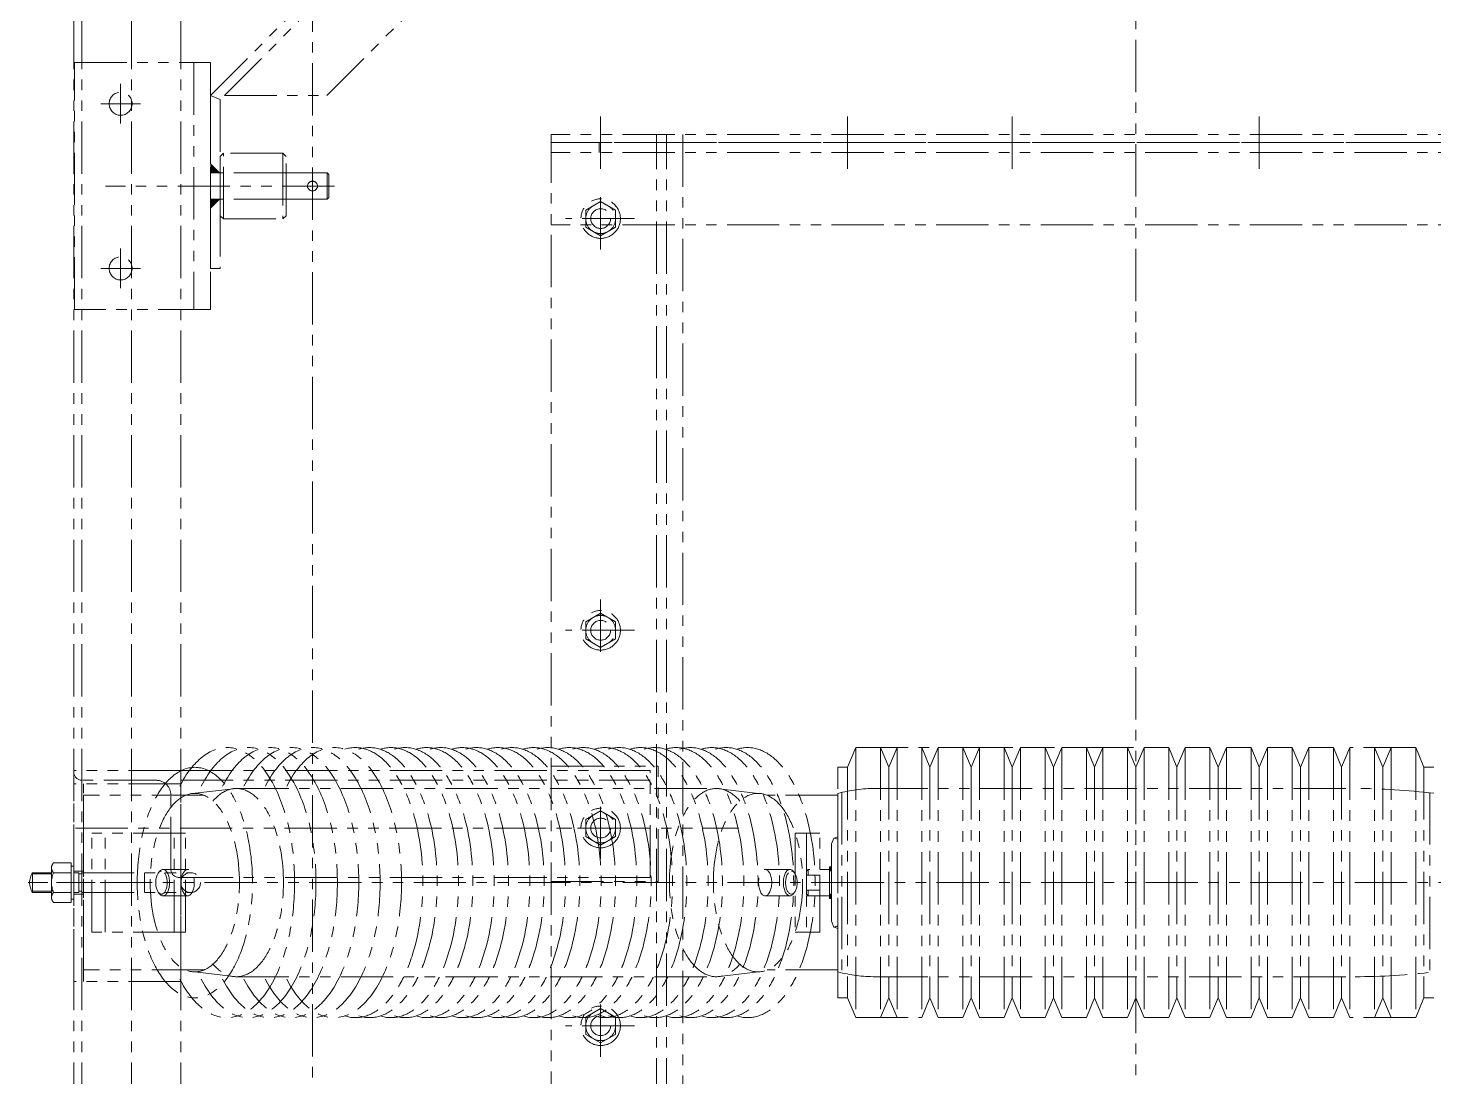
# Model space of a CAD drawing. Header units: millimetres. Extents: x -243837 to -5443, y 40 to 285140.
# Drawn here: x -191683 to -190829, y 80473 to 81110 of the extents above; entities that cross this region are included whole.
import ezdxf

# ---------------------------------------------------------------- set-up
doc = ezdxf.new("R2010")
doc.units = ezdxf.units.MM
doc.linetypes.add('PHANTOM', pattern=[63.5, 31.75, -6.35, 6.35, -6.35, 6.35, -6.35])
doc.layers.add('PHANTAM', color=21, linetype='PHANTOM', lineweight=0)
doc.layers.add('R-OBJECT', color=2, linetype='Continuous', lineweight=20)

# ---------------------------------------------------------------- blocks, each defined once
blk = doc.blocks.new('DDFDFDFFSDF')
at = {"layer": 'PHANTAM'}
for p, q in [((0, 4910.71, -0.65), (0, -644.61, -0.71)), ((-645, 574.86, 1.04), (-645, 4894.73, 5.7)), ((-640, 574.86, -165.8), (-640, 4894.73, -161.14)), ((-610, 574.86, 1.04), (-610, 4894.73, 5.7)), ((-580, 574.86, 1.04), (-580, 4894.73, 5.7)), ((-500, -215.2, 165.86), (-500, 4894.73, 172.28)), ((-562, 4051.36, -51.68), (0, 4613.36, -51.68)), ((-553.51, 4051.36, -51.68), (0, 4604.87, -51.68)), ((-491.29, 4051.36, -51.68), (0, 4542.64, -51.68)), ((-644.52, 4071.36, -51.68), (-562, 4071.36, -51.68)), ((-644.52, 3921.36, -51.68), (-644.52, 4071.36, -51.68)), ((-572, 4071.36, -51.68), (-572, 3921.36, -51.68)), ((-562, 4071.36, -51.68), (-562, 3921.36, -51.68)), ((-616.52, 4034.28, -51.68), (-616.52, 4058.43, -51.68)), ((-562, 3946.36, -51.68), (-562, 4051.36, -51.68)), ((-562, 4051.36, -51.68), (-556, 4048.87, -51.68)), ((-556, 4048.87, -51.68), (-556, 3946.36, -51.68)), ((-553.51, 4051.36, -51.68), (-491.29, 4051.36, -51.68)), ((-628.59, 4046.36, -51.68), (-604.44, 4046.36, -51.68)), ((-325, 4006.75, 4810.85), (-325, 4043.71, 4810.85)), ((-175, 4006.75, 4810.85), (-175, 4043.71, 4810.85)), ((-75, 4006.75, 4810.85), (-75, 4043.71, 4810.85)), ((75, 4006.75, 4810.85), (75, 4043.71, 4810.85)), ((-355, 1648.89, 8473.93), (-355, 4027.73, 6252.13)), ((355, 4027.73, 4549.26), (-355, 4027.73, 3997.96)), ((355, 4027.73, 4824.9), (-355, 4027.73, 4824.9)), ((-355, 4027.73, 4824.9), (-355, 4022.73, 4824.9)), ((355, 4022.73, 4549.26), (-355, 4022.73, 3997.96)), ((-355, 4022.73, 4824.9), (355, 4022.73, 4824.9)), ((-326, 4022.73, 4810.85), (-326, 4016.75, 4810.85)), ((-291, 1149.11, 3434.52), (-291, 4027.73, -2797.48)), ((-285, 1149.11, 5593.62), (-285, 4027.73, -638.38)), ((-275, 4027.73, 3892.87), (-275, 1149.11, 10124.87)), ((-175, 4022.73, 4810.85), (-175, 4016.75, 4810.85)), ((-75, 4022.73, 4810.85), (-75, 4016.75, 4810.85)), ((75, 4022.73, 4810.85), (75, 4016.75, 4810.85)), ((-554, 4016.36, -51.68), (-556, 4014.36, -51.68)), ((-556, 4014.36, -51.68), (-556, 3978.36, -51.68)), ((-554, 3976.36, -51.68), (-554, 4016.36, -51.68)), ((-518, 4016.36, -51.68), (-554, 4016.36, -51.68)), ((-518, 4016.36, -51.68), (-518, 3976.36, -51.68)), ((-516, 4014.36, -51.68), (-518, 4016.36, -51.68)), ((-516, 3978.36, -51.68), (-516, 4014.36, -51.68)), ((355, 4016.75, 3997.96), (-355, 4016.75, 3997.96)), ((-556, 4004.36, -51.68), (-562, 4004.36, -51.68)), ((-562, 4004.36, -51.68), (-562, 3988.36, -51.68)), ((-516, 4004.36, -51.68), (-556, 4004.36, -51.68)), ((-491, 4004.36, -51.68), (-516, 4004.36, -51.68)), ((-500, 3985.87, -51.68), (-500, 4006.84, -51.68)), ((-491, 3988.36, -51.68), (-491, 4004.36, -51.68)), ((-490, 4003.36, -51.68), (-491, 4004.36, -51.68)), ((-486.63, 3996.36, -51.68), (-625.71, 3996.36, -51.68)), ((-490, 3989.36, -51.68), (-490, 4003.36, -51.68)), ((-562, 3988.36, -51.68), (-556, 3988.36, -51.68)), ((-516, 3988.36, -51.68), (-556, 3988.36, -51.68)), ((-516, 3988.36, -51.68), (-491, 3988.36, -51.68)), ((-491, 3988.36, -51.68), (-490, 3989.36, -51.68)), ((-325, 3987.03, 3997.96), (-334.04, 3981.81, 3997.96)), ((-325, 3957.83, 3997.96), (-325, 3993.59, 3997.96)), ((-325, 3987.03, 3997.96), (-315.97, 3981.81, 3997.96)), ((-556, 3978.36, -51.68), (-554, 3976.36, -51.68)), ((-518, 3976.36, -51.68), (-516, 3978.36, -51.68)), ((-334.04, 3981.81, 3997.96), (-334.04, 3971.37, 3997.96)), ((-315.97, 3981.81, 3997.96), (-315.97, 3971.37, 3997.96)), ((-554, 3976.36, -51.68), (-518, 3976.36, -51.68)), ((355, 3972.73, 3997.96), (-355, 3972.73, 3997.96)), ((-304.39, 3976.59, 3997.96), (-346.39, 3976.59, 3997.96)), ((-325, 3966.15, 3997.96), (-334.04, 3971.37, 3997.96)), ((-325, 3966.15, 3997.96), (-315.97, 3971.37, 3997.96)), ((-616.52, 3958.43, -51.68), (-616.52, 3934.28, -51.68)), ((-628.59, 3946.36, -51.68), (-604.44, 3946.36, -51.68)), ((-556, 3946.36, -51.68), (-562, 3946.36, -51.68)), ((-562, 3921.36, -51.68), (-644.52, 3921.36, -51.68)), ((-325, 3745.36, 3997.96), (-325, 3709.6, 3997.96)), ((-325, 3737.03, 3997.96), (-334.04, 3731.81, 3997.96)), ((-334.04, 3721.37, 3997.96), (-334.04, 3731.81, 3997.96)), ((-325, 3737.03, 3997.96), (-315.97, 3731.81, 3997.96)), ((-315.97, 3721.37, 3997.96), (-315.97, 3731.81, 3997.96)), ((-304.39, 3726.59, 3997.96), (-346.39, 3726.59, 3997.96)), ((-325, 3716.15, 3997.96), (-334.04, 3721.37, 3997.96)), ((-325, 3716.15, 3997.96), (-315.97, 3721.37, 3997.96)), ((-170, 3655.39, 170.28), (-175, 3643.39, 170.28)), ((-170, 3655.39, 170.28), (-170, 3491.39, 170.28)), ((-170, 3655.39, 170.28), (-1.42, 3655.39, 170.28)), ((-155, 3655.39, 170.28), (-155, 3491.39, 170.28)), ((-155, 3655.39, 170.28), (-150, 3643.39, 170.28)), ((-145, 3655.39, 170.28), (-150, 3643.39, 170.28)), ((-145, 3655.39, 170.28), (-145, 3491.39, 170.28)), ((-130, 3655.39, 170.28), (-130, 3491.39, 170.28)), ((-130, 3655.39, 170.28), (-125, 3643.39, 170.28)), ((-120, 3655.39, 170.28), (-125, 3643.39, 170.28)), ((-120, 3655.39, 170.28), (-120, 3491.39, 170.28)), ((-120, 3655.39, 170.28), (-105, 3655.39, 170.28)), ((-105, 3655.39, 170.28), (-105, 3491.39, 170.28)), ((-105, 3655.39, 170.28), (-100, 3643.39, 170.28)), ((-95, 3655.39, 170.28), (-100, 3643.39, 170.28)), ((-95, 3655.39, 170.28), (-95, 3491.39, 170.28)), ((-95, 3655.39, 170.28), (-80, 3655.39, 170.28)), ((-80, 3655.39, 170.28), (-80, 3491.39, 170.28)), ((-80, 3655.39, 170.28), (-75, 3643.39, 170.28)), ((-70, 3655.39, 170.28), (-75, 3643.39, 170.28)), ((-70, 3655.39, 170.28), (-70, 3491.39, 170.28)), ((-70, 3655.39, 170.28), (-55, 3655.39, 170.28)), ((-55, 3655.39, 170.28), (-55, 3491.39, 170.28)), ((-55, 3655.39, 170.28), (-50, 3643.39, 170.28)), ((-45, 3655.39, 170.28), (-50, 3643.39, 170.28)), ((-45, 3655.39, 170.28), (-45, 3491.39, 170.28)), ((-45, 3655.39, 170.28), (-30, 3655.39, 170.28)), ((-30, 3655.39, 170.28), (-30, 3491.39, 170.28)), ((-30, 3655.39, 170.28), (-25, 3643.39, 170.28)), ((-20, 3655.39, 170.28), (-25, 3643.39, 170.28)), ((-20, 3655.39, 170.28), (-20, 3491.39, 170.28)), ((-20, 3655.39, 170.28), (-5, 3655.39, 170.28)), ((-5, 3655.39, 170.28), (-5, 3491.39, 170.28)), ((-5, 3655.39, 170.28), (0, 3643.39, 170.28)), ((5, 3655.39, 170.28), (0, 3643.39, 170.28)), ((5, 3655.39, 170.28), (5, 3491.39, 170.28)), ((20, 3655.39, 170.28), (5, 3655.39, 170.28)), ((20, 3655.39, 170.28), (20, 3491.39, 170.28)), ((20, 3655.39, 170.28), (25, 3643.39, 170.28)), ((30, 3655.39, 170.28), (25, 3643.39, 170.28)), ((30, 3655.39, 170.28), (30, 3491.39, 170.28)), ((45, 3655.39, 170.28), (30, 3655.39, 170.28)), ((45, 3655.39, 170.28), (45, 3491.39, 170.28)), ((45, 3655.39, 170.28), (50, 3643.39, 170.28)), ((55, 3655.39, 170.28), (50, 3643.39, 170.28)), ((55, 3655.39, 170.28), (55, 3491.39, 170.28)), ((70, 3655.39, 170.28), (55, 3655.39, 170.28)), ((70, 3655.39, 170.28), (70, 3491.39, 170.28)), ((70, 3655.39, 170.28), (75, 3643.39, 170.28)), ((80, 3655.39, 170.28), (75, 3643.39, 170.28)), ((80, 3655.39, 170.28), (80, 3491.39, 170.28)), ((95, 3655.39, 170.28), (80, 3655.39, 170.28)), ((95, 3655.39, 170.28), (95, 3491.39, 170.28)), ((95, 3655.39, 170.28), (100, 3643.39, 170.28)), ((105, 3655.39, 170.28), (100, 3643.39, 170.28)), ((105, 3655.39, 170.28), (105, 3491.39, 170.28)), ((120, 3655.39, 170.28), (105, 3655.39, 170.28)), ((120, 3655.39, 170.28), (120, 3491.39, 170.28)), ((120, 3655.39, 170.28), (125, 3643.39, 170.28)), ((130, 3655.39, 170.28), (125, 3643.39, 170.28)), ((130, 3655.39, 170.28), (130, 3491.39, 170.28)), ((170, 3655.39, 170.28), (130, 3655.39, 170.28)), ((145, 3655.39, 170.28), (145, 3491.39, 170.28)), ((145, 3655.39, 170.28), (150, 3643.39, 170.28)), ((155, 3655.39, 170.28), (150, 3643.39, 170.28)), ((155, 3655.39, 170.28), (155, 3491.39, 170.28)), ((170, 3655.39, 170.28), (170, 3491.39, 170.28)), ((170, 3655.39, 170.28), (175, 3643.39, 170.28)), ((-645, 3641.52, 8699.03), (-645, 3640.52, 8699.03)), ((-580, 3641.52, 8699.03), (-645, 3641.52, 8699.03)), ((-580, 3641.52, 8248.1), (-295, 3641.52, 9918.33)), ((-580, 3576.52, 8699.03), (-580, 3641.52, 8699.03)), ((-355, 3644.02, 10008.11), (-290, 3644.02, 9926.24)), ((-295, 3576.52, 6687.57), (-295, 3641.52, 6687.57)), ((-290, 3574.02, 6687.57), (-290, 3644.02, 6687.57)), ((-181, 3503.39, 170.28), (-181, 3643.39, 170.28)), ((-175, 3643.39, 170.28), (-181, 3643.39, 170.28)), ((-175, 3643.39, 170.28), (-175, 3503.39, 170.28)), ((-150, 3643.39, 170.28), (-150, 3503.39, 170.28)), ((-125, 3643.39, 170.28), (-125, 3503.39, 170.28)), ((-100, 3643.39, 170.28), (-100, 3503.39, 170.28)), ((-75, 3643.39, 170.28), (-75, 3503.39, 170.28)), ((-50, 3643.39, 170.28), (-50, 3503.39, 170.28)), ((-25, 3643.39, 170.28), (-25, 3503.39, 170.28)), ((0, 3643.39, 170.28), (0, 3503.39, 170.28)), ((0, 3643.39, 170.28), (0, 3503.39, 170.28)), ((25, 3643.39, 170.28), (25, 3503.39, 170.28)), ((50, 3643.39, 170.28), (50, 3503.39, 170.28)), ((75, 3643.39, 170.28), (75, 3503.39, 170.28)), ((100, 3643.39, 170.28), (100, 3503.39, 170.28)), ((125, 3643.39, 170.28), (125, 3503.39, 170.28)), ((150, 3643.39, 170.28), (150, 3503.39, 170.28)), ((175, 3643.39, 170.28), (175, 3503.39, 170.28)), ((175, 3643.39, 170.28), (181, 3643.39, 170.28)), ((-645, 3513.39, 170.28), (-645, 3633.39, 170.28)), ((-580, 3633.39, 170.28), (-645, 3633.39, 170.28)), ((-595, 3635.52, 8699.03), (-640, 3635.52, 8699.03)), ((-639, 3513.39, 170.28), (-639, 3633.39, 170.28)), ((-580, 3635.52, 8305.97), (-295, 3635.52, 9957.37)), ((-580, 3626.43, 170.28), (-580, 3633.39, 170.28)), ((-546.21, 3630.54, 170.28), (-572.99, 3627.51, 170.28)), ((-546.21, 3630.54, 170.28), (-254.7, 3630.54, 170.28)), ((-254.7, 3630.54, 170.28), (-229.45, 3627.59, 170.28)), ((-158.15, 3630.54, 170.28), (133.15, 3630.54, 170.28)), ((-565.86, 3626.43, 170.28), (-639, 3626.43, 170.28)), ((-639, 3626.43, 170.28), (-639, 3520.36, 170.28)), ((-586, 3581.52, 8699.03), (-586, 3626.52, 8699.03)), ((-580, 3520.36, 170.28), (-580, 3626.43, 170.28)), ((-325, 3587.75, 11712.56), (-325, 3623.51, 11712.56)), ((-181, 3626.43, 170.28), (-223.86, 3626.43, 170.28)), ((-181, 3627.59, 170.28), (-181, 3519.19, 170.28)), ((-178.57, 3628.2, 170.28), (-178.57, 3518.59, 170.28)), ((178.57, 3628.2, 170.28), (178.57, 3518.59, 170.28)), ((-325, 3616.96, 11712.56), (-334.04, 3611.74, 11712.56)), ((-334.04, 3611.74, 11712.56), (-334.04, 3601.3, 11712.56)), ((-325, 3616.96, 11712.56), (-315.97, 3611.74, 11712.56)), ((-315.97, 3611.74, 11712.56), (-315.97, 3601.3, 11712.56)), ((-643.95, 3606.52, 8210.16), (-241.37, 3606.52, 9744.34)), ((-634, 3543.39, 170.28), (-634, 3603.39, 170.28)), ((-577.16, 3603.39, 170.28), (-634, 3603.39, 170.28)), ((-626, 3543.39, 170.28), (-626, 3603.39, 170.28)), ((-584.08, 3543.39, 170.28), (-584.08, 3603.39, 170.28)), ((-577.16, 3543.39, 170.28), (-577.16, 3603.39, 170.28)), ((-304.39, 3606.52, 11712.56), (-346.39, 3606.52, 11712.56)), ((-206.93, 3603.39, 170.28), (-206.93, 3543.39, 170.28)), ((-200, 3603.39, 170.28), (-206.88, 3603.39, 170.28)), ((-192, 3603.39, 170.28), (-200, 3603.39, 170.28)), ((-200, 3603.39, 170.28), (-200, 3543.39, 170.28)), ((-192, 3543.39, 170.28), (-192, 3603.39, 170.28)), ((-325, 3596.08, 11712.56), (-334.04, 3601.3, 11712.56)), ((-325, 3596.08, 11712.56), (-315.97, 3601.3, 11712.56)), ((-184.9, 3596.89, 170.28), (-183.4, 3600.39, 170.28)), ((-184.9, 3581.39, 170.28), (-184.9, 3596.89, 170.28)), ((-181, 3599.67, 170.28), (-183.4, 3600.39, 170.28)), ((-181, 3601.17, 170.28), (-183.15, 3600.39, 170.28)), ((-181, 3599.75, 170.28), (-183.15, 3600.39, 170.28)), ((-670, 3567.39, 170.28), (-670, 3579.39, 170.28)), ((-670, 3579.39, 170.28), (-658.5, 3579.39, 170.28)), ((-670, 3578.64, 170.28), (-658.5, 3578.64, 170.28)), ((-657.25, 3585.39, 170.28), (-658.5, 3583.23, 170.28)), ((-658.5, 3563.56, 170.28), (-658.5, 3583.23, 170.28)), ((-657.25, 3585.39, 170.28), (-646.5, 3585.39, 170.28)), ((-657.25, 3579.39, 170.28), (-646.5, 3579.39, 170.28)), ((-646.5, 3561.39, 170.28), (-646.5, 3585.39, 170.28)), ((-646.5, 3583.39, 170.28), (-645, 3583.39, 170.28)), ((-645, 3580.39, 170.28), (-639, 3580.39, 170.28)), ((-645, 3580.39, 170.28), (-639, 3580.39, 170.28)), ((-645, 3579.39, 170.28), (-642, 3579.39, 170.28)), ((-642, 3567.39, 170.28), (-642, 3579.39, 170.28)), ((-642, 3578.64, 170.28), (-640, 3578.64, 170.28)), ((-640, 3579.39, 170.28), (-574, 3579.39, 170.28)), ((-640, 3579.39, 170.28), (-640, 3567.39, 170.28)), ((-602, 3567.39, 170.28), (-602, 3579.39, 170.28)), ((-575.78, 3581.39, 170.28), (-590.85, 3581.39, 170.28)), ((-225.12, 3581.39, 170.28), (-210.06, 3581.39, 170.28)), ((-200, 3580.39, 170.28), (-199, 3581.39, 170.28)), ((-199, 3581.39, 170.28), (-200, 3580.39, 170.28)), ((-200, 3566.39, 170.28), (-200, 3580.39, 170.28)), ((-200, 3566.39, 170.28), (-200, 3580.39, 170.28)), ((-200, 3577.89, 170.28), (-192, 3577.89, 170.28)), ((-199, 3581.39, 170.28), (-198, 3581.39, 170.28)), ((-198, 3581.39, 170.28), (-199, 3581.39, 170.28)), ((-199, 3581.39, 170.28), (-199, 3577.89, 170.28)), ((-199, 3577.89, 170.28), (-199, 3581.39, 170.28)), ((-192, 3581.39, 170.28), (-186, 3581.39, 170.28)), ((-192, 3568.89, 170.28), (-192, 3577.89, 170.28)), ((-186, 3582.94, 170.28), (-184.9, 3582.94, 170.28)), ((-186, 3563.84, 170.28), (-186, 3582.94, 170.28)), ((-184.9, 3581.28, 170.28), (-186, 3582.38, 170.28)), ((-184.9, 3580.58, 170.28), (-186, 3581.68, 170.28)), ((-186, 3565.39, 170.28), (-186, 3581.39, 170.28)), ((-185.52, 3580.49, 170.28), (-186, 3580.97, 170.28)), ((-186, 3580.49, 170.28), (-184.9, 3580.49, 170.28)), ((-184.9, 3581.99, 170.28), (-185.85, 3582.94, 170.28)), ((-184.9, 3582.7, 170.28), (-185.15, 3582.94, 170.28)), ((-184.9, 3563.84, 170.28), (-184.9, 3582.94, 170.28)), ((-184.9, 3565.39, 170.28), (-184.9, 3581.39, 170.28)), ((0, 3568.95, 170.28), (0, 3577.84, 170.28)), ((672.71, 3573.39, 170.28), (-672.71, 3573.39, 170.28)), ((-631.94, 3573.39, 170.28), (-655.45, 3573.39, 170.28)), ((-634, 3573.39, 170.28), (-639, 3573.39, 170.28)), ((-581, 3576.52, 8699.03), (-580, 3576.52, 8699.03)), ((-581, 3576.52, 8699.03), (-580, 3576.52, 8699.03)), ((-580, 3576.52, 8248.1), (-295, 3576.52, 9918.33)), ((-355, 3574.02, 10012.43), (-290, 3574.02, 9931.73)), ((-200, 3568.89, 170.28), (-192, 3568.89, 170.28)), ((-199, 3565.39, 170.28), (-199, 3568.89, 170.28)), ((-199, 3565.39, 170.28), (-199, 3568.89, 170.28)), ((-181, 3573.39, 170.28), (-192, 3573.39, 170.28)), ((-670, 3568.14, 170.28), (-657.55, 3568.14, 170.28)), ((-670, 3567.39, 170.28), (-658.5, 3567.39, 170.28)), ((-657.25, 3561.39, 170.28), (-658.5, 3563.56, 170.28)), ((-657.25, 3567.39, 170.28), (-646.5, 3567.39, 170.28)), ((-657.25, 3561.39, 170.28), (-646.5, 3561.39, 170.28)), ((-646.5, 3563.39, 170.28), (-645, 3563.39, 170.28)), ((-645, 3567.39, 170.28), (-642, 3567.39, 170.28)), ((-645, 3566.39, 170.28), (-639, 3566.39, 170.28)), ((-645, 3566.39, 170.28), (-638.77, 3566.39, 170.28)), ((-642, 3568.14, 170.28), (-640, 3568.14, 170.28)), ((-640, 3567.39, 170.28), (-574, 3567.39, 170.28)), ((-575.78, 3565.39, 170.28), (-590.85, 3565.39, 170.28)), ((-580, 3559.39, 170.28), (-580, 3563.39, 170.28)), ((-225.12, 3565.39, 170.28), (-210.06, 3565.39, 170.28)), ((-200, 3566.39, 170.28), (-199, 3565.39, 170.28)), ((-200, 3566.39, 170.28), (-199, 3565.39, 170.28)), ((-199, 3565.39, 170.28), (-200, 3566.39, 170.28)), ((-192, 3565.39, 170.28), (-200, 3565.39, 170.28)), ((-199, 3565.39, 170.28), (-198, 3565.39, 170.28)), ((-198, 3565.39, 170.28), (-199, 3565.39, 170.28)), ((-192, 3565.39, 170.28), (-186, 3565.39, 170.28)), ((-186, 3566.29, 170.28), (-184.9, 3566.29, 170.28)), ((-184.9, 3565.02, 170.28), (-186, 3566.12, 170.28)), ((-184.9, 3564.31, 170.28), (-186, 3565.41, 170.28)), ((-185.14, 3563.84, 170.28), (-186, 3564.71, 170.28)), ((-185.85, 3563.84, 170.28), (-186, 3564, 170.28)), ((-186, 3563.84, 170.28), (-184.9, 3563.84, 170.28)), ((-184.9, 3565.73, 170.28), (-185.47, 3566.29, 170.28)), ((-184.9, 3549.89, 170.28), (-184.9, 3565.39, 170.28)), ((-580, 3553.39, 170.28), (-580, 3559.39, 170.28)), ((-577.16, 3543.39, 170.28), (-634, 3543.39, 170.28)), ((-200, 3543.39, 170.28), (-206.88, 3543.39, 170.28)), ((-200, 3543.39, 170.28), (-192, 3543.39, 170.28)), ((-184.9, 3549.89, 170.28), (-183.4, 3546.39, 170.28)), ((-181, 3547.11, 170.28), (-183.4, 3546.39, 170.28)), ((-181, 3547.04, 170.28), (-183.15, 3546.39, 170.28)), ((-181, 3545.62, 170.28), (-183.15, 3546.39, 170.28)), ((-565.86, 3520.36, 170.28), (-639, 3520.36, 170.28)), ((-580, 3513.39, 170.28), (-580, 3520.36, 170.28)), ((-546.21, 3516.24, 170.28), (-571.45, 3519.19, 170.28)), ((-254.7, 3516.24, 170.28), (-229.45, 3519.19, 170.28)), ((-181, 3520.36, 170.28), (-223.86, 3520.36, 170.28)), ((-580, 3513.39, 170.28), (-645, 3513.39, 170.28)), ((-546.21, 3516.24, 170.28), (-254.7, 3516.24, 170.28)), ((-158.15, 3516.24, 170.28), (133.15, 3516.24, 170.28)), ((-325, 3467.68, 3997.96), (-325, 3503.44, 3997.96)), ((-175, 3503.39, 170.28), (-181, 3503.39, 170.28)), ((-170, 3491.39, 170.28), (-175, 3503.39, 170.28)), ((-155, 3491.39, 170.28), (-150, 3503.39, 170.28)), ((-145, 3491.39, 170.28), (-150, 3503.39, 170.28)), ((-130, 3491.39, 170.28), (-125, 3503.39, 170.28)), ((-120, 3491.39, 170.28), (-125, 3503.39, 170.28)), ((-105, 3491.39, 170.28), (-100, 3503.39, 170.28)), ((-95, 3491.39, 170.28), (-100, 3503.39, 170.28)), ((-80, 3491.39, 170.28), (-75, 3503.39, 170.28)), ((-70, 3491.39, 170.28), (-75, 3503.39, 170.28)), ((-55, 3491.39, 170.28), (-50, 3503.39, 170.28)), ((-45, 3491.39, 170.28), (-50, 3503.39, 170.28)), ((-30, 3491.39, 170.28), (-25, 3503.39, 170.28)), ((-20, 3491.39, 170.28), (-25, 3503.39, 170.28)), ((-5, 3491.39, 170.28), (0, 3503.39, 170.28)), ((5, 3491.39, 170.28), (0, 3503.39, 170.28)), ((20, 3491.39, 170.28), (25, 3503.39, 170.28)), ((30, 3491.39, 170.28), (25, 3503.39, 170.28)), ((45, 3491.39, 170.28), (50, 3503.39, 170.28)), ((55, 3491.39, 170.28), (50, 3503.39, 170.28)), ((70, 3491.39, 170.28), (75, 3503.39, 170.28)), ((80, 3491.39, 170.28), (75, 3503.39, 170.28)), ((95, 3491.39, 170.28), (100, 3503.39, 170.28)), ((105, 3491.39, 170.28), (100, 3503.39, 170.28)), ((120, 3491.39, 170.28), (125, 3503.39, 170.28)), ((130, 3491.39, 170.28), (125, 3503.39, 170.28)), ((145, 3491.39, 170.28), (150, 3503.39, 170.28)), ((155, 3491.39, 170.28), (150, 3503.39, 170.28)), ((170, 3491.39, 170.28), (175, 3503.39, 170.28)), ((175, 3503.39, 170.28), (181, 3503.39, 170.28)), ((-325, 3496.89, 3997.96), (-334.04, 3491.67, 3997.96)), ((-334.04, 3491.67, 3997.96), (-334.04, 3481.23, 3997.96)), ((-325, 3496.89, 3997.96), (-315.97, 3491.67, 3997.96)), ((-315.97, 3491.67, 3997.96), (-315.97, 3481.23, 3997.96)), ((-304.39, 3486.45, 3997.96), (-346.39, 3486.45, 3997.96)), ((-170, 3491.39, 170.28), (-130, 3491.39, 170.28)), ((-120, 3491.39, 170.28), (-105, 3491.39, 170.28)), ((-95, 3491.39, 170.28), (-80, 3491.39, 170.28)), ((-70, 3491.39, 170.28), (-55, 3491.39, 170.28)), ((-45, 3491.39, 170.28), (-30, 3491.39, 170.28)), ((-20, 3491.39, 170.28), (-5, 3491.39, 170.28)), ((20, 3491.39, 170.28), (5, 3491.39, 170.28)), ((45, 3491.39, 170.28), (30, 3491.39, 170.28)), ((70, 3491.39, 170.28), (55, 3491.39, 170.28)), ((95, 3491.39, 170.28), (80, 3491.39, 170.28)), ((120, 3491.39, 170.28), (105, 3491.39, 170.28)), ((170, 3491.39, 170.28), (130, 3491.39, 170.28)), ((-325, 3476.01, 3997.96), (-334.04, 3481.23, 3997.96)), ((-325, 3476.01, 3997.96), (-315.97, 3481.23, 3997.96))]:
    blk.add_line(p, q, dxfattribs=at)
for centre, radius in [((-616.52, 4046.36, -51.68), 7), ((-500, 3996.36, -51.68), 3), ((-325, 3976.59, 3997.96), 12), ((-325, 3976.59, 3997.96), 6), ((-616.52, 3946.36, -51.68), 7), ((-325, 3726.59, 3997.96), 12), ((-325, 3726.59, 3997.96), 6), ((-325, 3606.52, 11712.56), 12), ((-325, 3606.52, 11712.56), 6), ((-574, 3573.39, 170.28), 6), ((0, 3573.39, 170.28), 0.155), ((-325, 3486.45, 3997.96), 12), ((-325, 3486.45, 3997.96), 6)]:
    blk.add_circle(centre, radius, dxfattribs=at)
for centre, radius, start, end in [((-640, 3640.52, 8699.03), 5, 180, 270), ((-595, 3626.52, 8699.03), 9, 0, 90), ((-158.15, 3540.54, 170.28), 90, 90, 104.70776), ((133.23, 3242.1, 170.28), 388.45, 82.93544, 90.0112), ((-660.9, 3573.39, 170.28), 10.9, 146.60357, 213.39643), ((-643.48, 3573.39, 170.28), 15.02, 156.46342, 203.53658), ((-654.25, 3582.39, 170.28), 4.24, 134.99997, 225.00003), ((-581, 3581.52, 8699.03), 5, 180, 270), ((-654.25, 3564.39, 170.28), 4.24, 134.99997, 225.00003), ((-158.15, 3606.24, 170.28), 90, 255.29224, 270), ((133.23, 3904.69, 170.28), 388.45, 269.9888, 277.06456)]:
    blk.add_arc(centre, radius, start, end, dxfattribs=at)
for centre, major_axis, ratio in [((-325, 3976.59, 3997.96), (6.39, -6.39), 1), ((-229.45, 3573.39, 170.28), (0, 54.2), 0.5), ((-325, 3606.52, 11712.56), (6.39, -6.39), 1), ((-225.12, 3573.39, 170.28), (0, 8), 0.5), ((-209.19, 3573.39, 170.28), (0, 7), 0.5), ((-325, 3486.45, 3997.96), (6.39, -6.39), 1)]:
    blk.add_ellipse(centre, major_axis=major_axis, ratio=ratio, dxfattribs=at)
at = {"layer": 'PHANTAM', "extrusion": (0, 0, -1)}
for centre, major_axis, ratio in [((-325, 3726.59, 3997.96), (6.39, 6.39), 1), ((-571.45, 3573.39, 170.28), (0, 70), 0.5), ((-571.45, 3573.39, 170.28), (0, 54.2), 0.5), ((-591.72, 3573.39, 170.28), (0, 7), 0.5), ((-575.78, 3573.39, 170.28), (0, 8), 0.5)]:
    blk.add_ellipse(centre, major_axis=major_axis, ratio=ratio, dxfattribs=at)
for centre, major_axis, start_param, end_param in [((-551.88, 3573.39, 170.28), (0, 82), 5.507893, 10.200071), ((-538.89, 3573.39, 170.28), (0, 82), 5.507893, 10.200071), ((-525.9, 3573.39, 170.28), (0, 82), 5.507893, 10.200071), ((-512.91, 3573.39, 170.28), (0, 82), 5.507893, 10.200071), ((-499.92, 3573.39, 170.28), (0, 82), 5.507893, 10.200071), ((-486.93, 3573.39, 170.28), (0, 82), 5.507893, 10.200071), ((-473.94, 3573.39, 170.28), (0, 82), 6.124096, 9.583867), ((-465.28, 3573.39, 170.28), (0, 82), 6.124096, 9.583867), ((-452.29, 3573.39, 170.28), (0, 82), 6.124096, 9.583867), ((-443.63, 3573.39, 170.28), (0, 82), 6.124096, 9.583867), ((-430.64, 3573.39, 170.28), (0, 82), 6.124096, 9.583867), ((-421.98, 3573.39, 170.28), (0, 82), 6.124096, 9.583867), ((-408.99, 3573.39, 170.28), (0, 82), 6.124096, 9.583867), ((-400.33, 3573.39, 170.28), (0, 82), 6.124096, 9.583867), ((-387.34, 3573.39, 170.28), (0, 82), 6.124096, 9.583867), ((-378.68, 3573.39, 170.28), (0, 82), 6.124096, 9.583867), ((-365.68, 3573.39, 170.28), (0, 82), 6.124096, 9.583867), ((-357.02, 3573.39, 170.28), (0, 82), 6.124096, 9.583867), ((-344.03, 3573.39, 170.28), (0, 82), 6.124096, 9.583867), ((-335.37, 3573.39, 170.28), (0, 82), 6.124096, 9.583867), ((-322.38, 3573.39, 170.28), (0, 82), 6.124096, 9.583867), ((-313.72, 3573.39, 170.28), (0, 82), 6.124096, 9.583867), ((-300.73, 3573.39, 170.28), (0, 82), 6.124096, 9.583867), ((-292.07, 3573.39, 170.28), (0, 82), 6.124096, 9.583867), ((-279.08, 3573.39, 170.28), (0, 82), 6.124096, 9.583867), ((-270.42, 3573.39, 170.28), (0, 82), 6.124096, 9.583867), ((-257.43, 3573.39, 170.28), (0, 82), 6.124096, 9.583867), ((-248.77, 3573.39, 170.28), (0, 82), 6.124096, 9.583867), ((-235.78, 3573.39, 170.28), (0, 82), 6.124096, 9.583867), ((-546.21, 3573.39, 170.28), (0, 57.15), 5.761132, 9.946831), ((-590.85, 3573.39, 170.28), (0, 8), 5.576234, 10.13173)]:
    blk.add_ellipse(centre, major_axis=major_axis, ratio=0.5, start_param=start_param, end_param=end_param, dxfattribs=at)
at = {"layer": 'PHANTAM'}
for centre, major_axis, start_param, end_param in [((-254.7, 3573.39, 170.28), (0, 57.15), 5.761132, 9.946831), ((-210.06, 3573.39, 170.28), (0, 8), 5.576234, 10.13173)]:
    blk.add_ellipse(centre, major_axis=major_axis, ratio=0.5, start_param=start_param, end_param=end_param, dxfattribs=at)
for points in [[(-562, 4010.36, -51.68), (-556, 4004.36, -51.68), (-562, 4004.36, -51.68)], [(-562, 3982.36, -51.68), (-556, 3988.36, -51.68), (-562, 3988.36, -51.68)]]:
    blk.add_solid(points, dxfattribs=at)

msp = doc.modelspace()

# ---------------------------------------------------------------- block references
at = {"layer": 'R-OBJECT'}
msp.add_blockref('DDFDFDFFSDF', (-191009.94, 77017.45, -159.08), dxfattribs=at)

doc.saveas('drawing.dxf')
